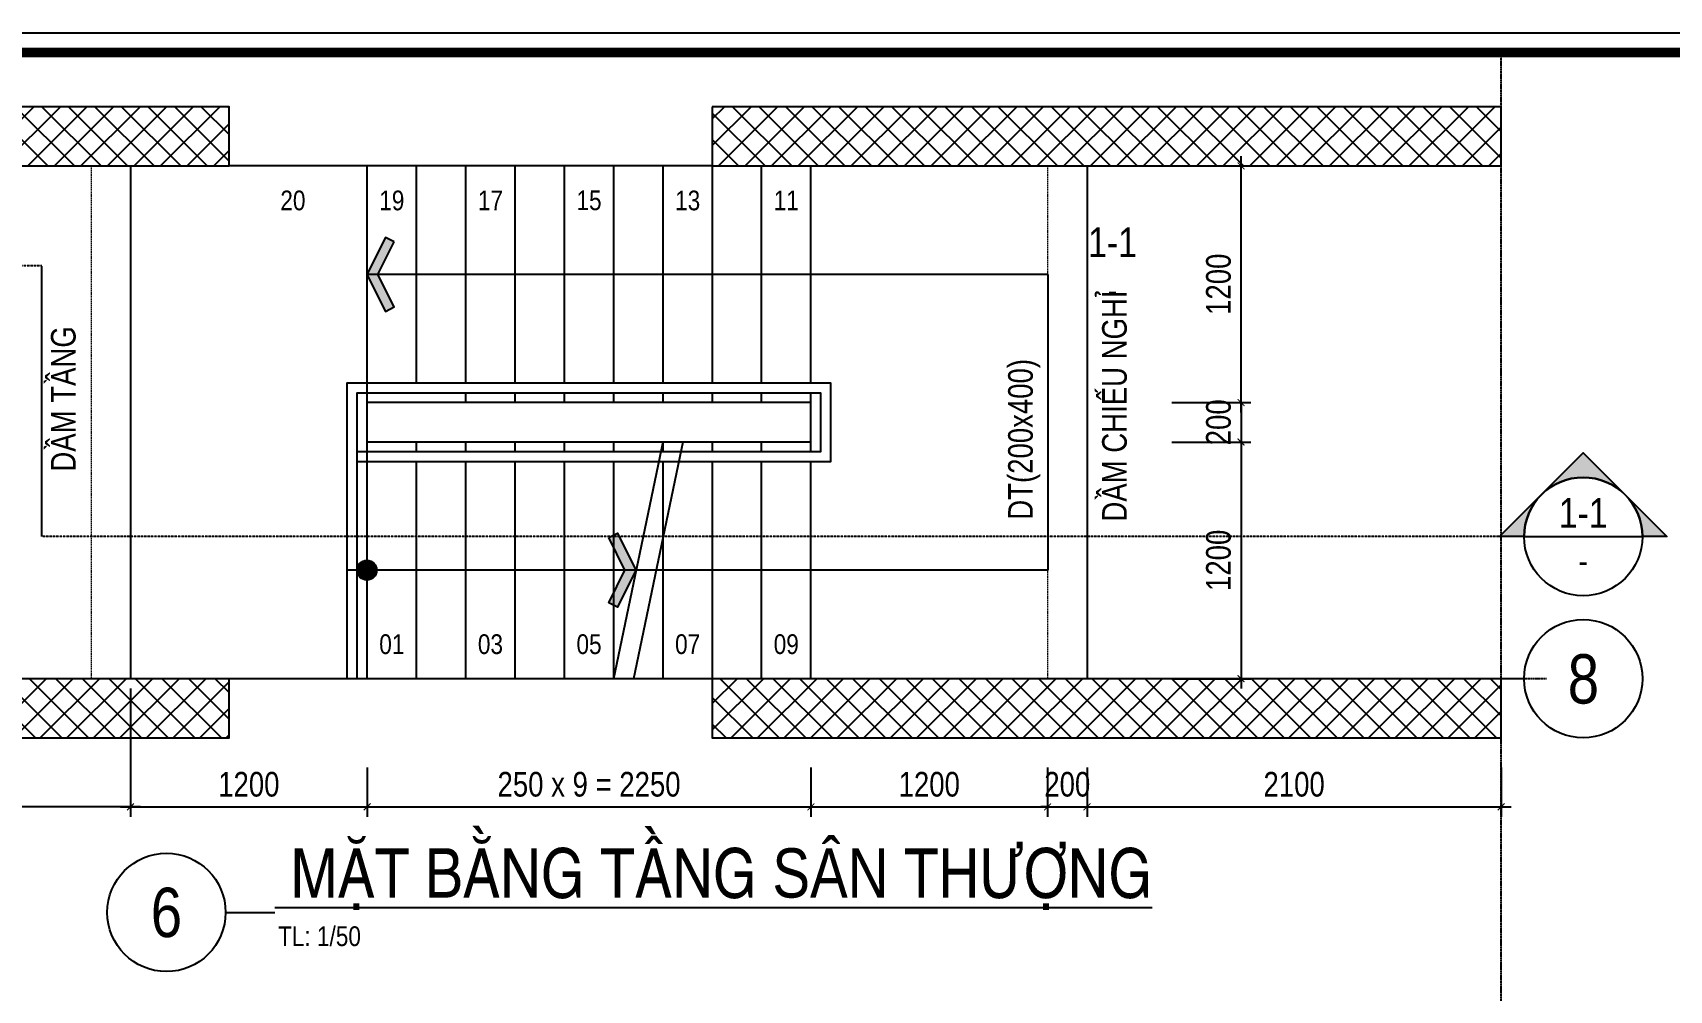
# Model space of a CAD drawing. Header units: millimetres. Extents: x 379264 to 1158416, y -283062 to 356890.
# Drawn here: x 656048 to 664346, y -7058 to -2202 of the extents above; entities that cross this region are included whole.
import ezdxf
from ezdxf.enums import TextEntityAlignment as Align
from ezdxf.xclip import XClip

# ---------------------------------------------------------------- set-up
doc = ezdxf.new("R2010")
doc.units = ezdxf.units.MM
doc.header["$XCLIPFRAME"] = 0
for name, pattern in [('BLOCK A - CHI TIET THANG 1$0$$0$HIDDEN', [0.375, 0.25, -0.125]), ('CENTER', [2, 1.25, -0.25, 0.25, -0.25]), ('HIDDEN', [9.525, 6.35, -3.175])]:
    doc.linetypes.add(name, pattern=pattern)
doc.layers.add("'S_General_Hidden_1 Thin", color=1, linetype='HIDDEN', lineweight=18)
for name, color, linetype in [('01PM. TEXT A', 3, 'Continuous'), ('03PM. TEXT C', 1, 'Continuous'), ('04PM. THIN', 7, 'Continuous'), ('05PM. FRAME', 4, 'Continuous'), ('07PM. WACO', 6, 'Continuous'), ('11PM. DIM', 2, 'Continuous'), ('12PM. GRID', 8, 'CENTER'), ('13PM. HATCH', 8, 'Continuous'), ('BLOCK A - CHI TIET THANG 1$0$Ky hieu Truc', 1, 'Continuous'), ('BLOCK A - CHI TIET THANG 1$0$Number Step', 94, 'Continuous'), ('mb tang 1 TWA$0$Staircase', 30, 'Continuous'), ('mb tang san thuong$0$Staircase Direction', 32, 'Continuous'), ('MB_Cot tang 1$0$Concrete Line', 6, 'Continuous'), ('mb_loi thang 2-19 twa$0$Staircase', 30, 'Continuous')]:
    doc.layers.add(name, color=color, linetype=linetype)
doc.styles.add('[PMDC2013]STYLE', font='arial.ttf', dxfattribs={"width": 0.8})
doc.styles.add('BLOCK A - CHI TIET THANG 1$0$$0$Title Block Bold', font='VHELVEB_0.TTF')
doc.styles.add('BLOCK A - CHI TIET THANG 1$0$VNI-HelveC', font='VHELVCN_0.TTF')
doc.styles.add('BLOCK A - CHI TIET THANG 1$0$VNI-HelveCB', font='VHELVCB_0.TTF')
doc.dimstyles.new('BLOCK A - CHI TIET THANG 1$0$Dim 50 (A1-A2)', dxfattribs={"dimscale": 50, "dimtxt": 2.5, "dimasz": 0.7, "dimexe": 1, "dimexo": 1, "dimgap": 1, "dimtad": 1, "dimdec": 0, "dimzin": 12, "dimdsep": 46, "dimtxsty": '[PMDC2013]STYLE', "dimblk": 'ARCHTICK', "dimcen": 0, "dimdle": 1, "dimclrd": 2, "dimclre": 2, "dimclrt": 4, "dimadec": 0, "dimazin": 0, "dimtfac": 1, "dimtdec": 0, "dimtix": 1, "dimtmove": 2, "dimatfit": 3, "dimldrblk": 'ARCHTICK', "dimfxl": 1, "dimtolj": 1, "dimtzin": 0, "dimarcsym": 0})

# ---------------------------------------------------------------- blocks, each defined once
blk = doc.blocks.new('CHG_XX_Khung ten')
blk.add_lwpolyline([(15, 579), (826, 579), (826, 15), (15, 15)], close=True)
at = {"color": 4, "linetype": 'Continuous', "const_width": 1}
blk.add_lwpolyline([(17, 577), (824, 577), (824, 17), (17, 17)], close=True, dxfattribs=at)
blk = doc.blocks.new('BLOCK A - CHI TIET THANG 1$0$HTT-Title')
at = {"lineweight": -2}
blk.add_line((6, 0), (11, 0), dxfattribs=at)
at = {"linetype": 'ByBlock', "lineweight": -2}
blk.add_circle((0, 0), 6, dxfattribs=at)
at = {"linetype": 'ByBlock', "lineweight": -2, "style": 'BLOCK A - CHI TIET THANG 1$0$VNI-HelveCB'}
blk.add_attdef('DWG.NAME', text='', height=5, dxfattribs=at).set_placement((11, 0), align=Align.BOTTOM_LEFT)
blk.add_attdef('NUMBER', text='', height=5, dxfattribs=at).set_placement((0, 0), align=Align.MIDDLE_CENTER)
at = {"linetype": 'ByBlock', "lineweight": -2, "style": 'BLOCK A - CHI TIET THANG 1$0$VNI-HelveC'}
blk.add_attdef('SCALE', text='', height=2, dxfattribs=at).set_placement((11.32, -1.41), align=Align.TOP_LEFT)
blk = doc.blocks.new('*U392')
at = {"linetype": 'BLOCK A - CHI TIET THANG 1$0$$0$HIDDEN', "ltscale": 10}
blk.add_line((-600, 0), (-17342, 0), dxfattribs=at)
at = {"style": 'BLOCK A - CHI TIET THANG 1$0$$0$Title Block Bold', "flags": 8}
blk.add_attdef('VIEWNUMBER', text='', height=300, dxfattribs=at).set_placement((0, 0), align=Align.BOTTOM_CENTER)
blk.add_attdef('DRAWINGREFERENCE', text='', height=250, dxfattribs=at).set_placement((0, -120), align=Align.TOP_CENTER)
blk = doc.blocks.new('BLOCK A - CHI TIET THANG 1$0$HTT-Grid')
at = {"layer": '05PM. FRAME', "linetype": 'ByBlock', "lineweight": -2}
blk.add_line((0, -2.5), (0, 0), dxfattribs=at)
blk.add_circle((0, -8.5), 6, dxfattribs=at)
at = {"layer": '03PM. TEXT C', "linetype": 'ByBlock', "lineweight": -2, "style": '[PMDC2013]STYLE', "width": 0.8}
blk.add_attdef('GRID', text='', height=5, dxfattribs=at).set_placement((0, -8.5), align=Align.MIDDLE)
blk = doc.blocks.new('*U390')
h = blk.add_hatch(color=256)
edge = h.paths.add_edge_path()
edge.add_line((-600, 0), (-849, 0))
edge.add_line((-849, 0), (0, 849))
edge.add_line((0, 849), (849, 0))
edge.add_line((849, 0), (600, 0))
edge.add_arc((0, 0), 600, 360, 540)
at = {"linetype": 'BLOCK A - CHI TIET THANG 1$0$$0$HIDDEN', "ltscale": 10}
blk.add_line((-600, 0), (-15631, 0), dxfattribs=at)
blk.add_line((-600, 0), (600, 0))
blk.add_lwpolyline([(-600, 0), (-849, 0), (0, 849), (849, 0), (600, 0, 1)], format="xyb", close=True)
blk.add_circle((0, 0), 600)
at = {"style": 'BLOCK A - CHI TIET THANG 1$0$$0$Title Block Bold', "flags": 8}
blk.add_attdef('VIEWNUMBER', text='', height=300, dxfattribs=at).set_placement((0, 0), align=Align.BOTTOM_CENTER)
blk.add_attdef('DRAWINGREFERENCE', text='', height=250, dxfattribs=at).set_placement((0, -120), align=Align.TOP_CENTER)
blk = doc.blocks.new('_ArchTick')
at = {"color": 0, "linetype": 'ByBlock', "const_width": 0.15}
blk.add_lwpolyline([(-0.5, -0.5), (0.5, 0.5)], dxfattribs=at)
blk = doc.blocks.new('*D384')
at = {"layer": '11PM. DIM', "color": 2, "lineweight": -2, "transparency": 16777216}
for p, q in [((662174.2, -4227.7), (662174.2, -5527.7)), ((661824.2, -4277.7), (662224.2, -4277.7)), ((661824.2, -5477.7), (662224.2, -5477.7))]:
    blk.add_line(p, q, dxfattribs=at)
at = {"layer": 'Defpoints', "color": 0, "transparency": 16777216}
for p in [(661774.2, -4277.7), (661774.2, -5477.7), (662174.2, -5477.7)]:
    blk.add_point(p, dxfattribs=at)
at = {"layer": '11PM. DIM', "color": 2, "lineweight": -2, "transparency": 16777216, "xscale": 35, "yscale": 35, "zscale": 35}
for p, rotation in [((662174.2, -4277.7), 90), ((662174.2, -5477.7), 270)]:
    blk.add_blockref('_ArchTick', p, dxfattribs=dict(at, rotation=rotation))
at = {"layer": '11PM. DIM', "color": 4, "transparency": 16777216, "insert": (662060.4, -4877.7), "char_height": 125, "attachment_point": 5, "rotation": 90, "style": '[PMDC2013]STYLE'}
blk.add_mtext('\\A1;1200', dxfattribs=at)
blk = doc.blocks.new('*D385')
at = {"layer": '11PM. DIM', "color": 2, "lineweight": -2, "transparency": 16777216}
for p, q in [((661824.2, -2877.7), (662224.2, -2877.7)), ((662174.2, -4127.7), (662174.2, -2827.7)), ((661824.2, -4077.7), (662224.2, -4077.7))]:
    blk.add_line(p, q, dxfattribs=at)
at = {"layer": 'Defpoints', "color": 0, "transparency": 16777216}
for p in [(661774.2, -2877.7), (662174.2, -2877.7), (661774.2, -4077.7)]:
    blk.add_point(p, dxfattribs=at)
at = {"layer": '11PM. DIM', "color": 2, "lineweight": -2, "transparency": 16777216, "xscale": 35, "yscale": 35, "zscale": 35}
for p, rotation in [((662174.2, -2877.7), 90), ((662174.2, -4077.7), 270)]:
    blk.add_blockref('_ArchTick', p, dxfattribs=dict(at, rotation=rotation))
at = {"layer": '11PM. DIM', "color": 4, "transparency": 16777216, "insert": (662060.4, -3477.7), "char_height": 125, "attachment_point": 5, "rotation": 90, "style": '[PMDC2013]STYLE'}
blk.add_mtext('\\A1;1200', dxfattribs=at)
blk = doc.blocks.new('*D386')
at = {"layer": '11PM. DIM', "color": 2, "lineweight": -2, "transparency": 16777216}
for p, q in [((662174.2, -4077.7), (662174.2, -4042.7)), ((661824.2, -4077.7), (662224.2, -4077.7)), ((662174.2, -4077.7), (662174.2, -4277.7)), ((661824.2, -4277.7), (662224.2, -4277.7)), ((662174.2, -4277.7), (662174.2, -4312.7))]:
    blk.add_line(p, q, dxfattribs=at)
at = {"layer": 'Defpoints', "color": 0, "transparency": 16777216}
for p in [(661774.2, -4077.7), (661774.2, -4277.7), (662174.2, -4277.7)]:
    blk.add_point(p, dxfattribs=at)
at = {"layer": '11PM. DIM', "color": 2, "lineweight": -2, "transparency": 16777216, "xscale": 35, "yscale": 35, "zscale": 35}
for p, rotation in [((662174.2, -4077.7), 270), ((662174.2, -4277.7), 90)]:
    blk.add_blockref('_ArchTick', p, dxfattribs=dict(at, rotation=rotation))
at = {"layer": '11PM. DIM', "color": 4, "transparency": 16777216, "insert": (662060.4, -4177.7), "char_height": 125, "attachment_point": 5, "rotation": 90, "style": '[PMDC2013]STYLE'}
blk.add_mtext('\\A1;200', dxfattribs=at)
blk = doc.blocks.new('*D387')
at = {"layer": '11PM. DIM', "color": 2, "lineweight": -2, "transparency": 16777216}
for p, q in [((657743.5, -5927.7), (657743.5, -6177.7)), ((659993.5, -5927.7), (659993.5, -6177.7)), ((657693.5, -6127.7), (660043.5, -6127.7))]:
    blk.add_line(p, q, dxfattribs=at)
at = {"layer": 'Defpoints', "color": 0, "transparency": 16777216}
for p in [(657743.5, -5877.7), (659993.5, -5877.7), (659993.5, -6127.7)]:
    blk.add_point(p, dxfattribs=at)
at = {"layer": '11PM. DIM', "color": 2, "lineweight": -2, "transparency": 16777216, "xscale": 35, "yscale": 35, "zscale": 35, "rotation": 180}
blk.add_blockref('_ArchTick', (657743.5, -6127.7), dxfattribs=at)
at = {"layer": '11PM. DIM', "color": 2, "lineweight": -2, "transparency": 16777216, "xscale": 35, "yscale": 35, "zscale": 35}
blk.add_blockref('_ArchTick', (659993.5, -6127.7), dxfattribs=at)
at = {"layer": '11PM. DIM', "color": 4, "transparency": 16777216, "insert": (658868.5, -6013.9), "char_height": 125, "attachment_point": 5, "style": '[PMDC2013]STYLE'}
blk.add_mtext('\\A1;250 x 9 = 2250', dxfattribs=at)
blk = doc.blocks.new('*D388')
at = {"layer": '11PM. DIM', "color": 2, "lineweight": -2, "transparency": 16777216}
for p, q in [((659993.5, -5927.7), (659993.5, -6177.7)), ((661193.4, -5927.7), (661193.4, -6177.7)), ((659943.5, -6127.7), (661243.4, -6127.7))]:
    blk.add_line(p, q, dxfattribs=at)
at = {"layer": 'Defpoints', "color": 0, "transparency": 16777216}
for p in [(659993.5, -5877.7), (661193.4, -5877.7), (661193.4, -6127.7)]:
    blk.add_point(p, dxfattribs=at)
at = {"layer": '11PM. DIM', "color": 2, "lineweight": -2, "transparency": 16777216, "xscale": 35, "yscale": 35, "zscale": 35, "rotation": 180}
blk.add_blockref('_ArchTick', (659993.5, -6127.7), dxfattribs=at)
at = {"layer": '11PM. DIM', "color": 2, "lineweight": -2, "transparency": 16777216, "xscale": 35, "yscale": 35, "zscale": 35}
blk.add_blockref('_ArchTick', (661193.4, -6127.7), dxfattribs=at)
at = {"layer": '11PM. DIM', "color": 4, "transparency": 16777216, "insert": (660593.5, -6013.9), "char_height": 125, "attachment_point": 5, "style": '[PMDC2013]STYLE'}
blk.add_mtext('\\A1;1200', dxfattribs=at)
blk = doc.blocks.new('*U299')
at = {"layer": '13PM. HATCH'}
h = blk.add_hatch(dxfattribs=at)
h.set_pattern_fill('ANSI37', color=256, scale=30, style=0)
h.set_pattern_definition([(45, (3500, -200), (-67.352, 67.352), []), (135, (3500, -200), (-67.352, -67.352), [])])
h.paths.add_polyline_path([(-250, 50), (-250, -250), (3750, -250), (3750, 50)])
at = {"layer": '07PM. WACO'}
blk.add_lwpolyline([(-250, 50), (-250, -250), (3750, -250), (3750, 50)], close=True, dxfattribs=at)
blk = doc.blocks.new('A$C03780D87')
at = {"layer": 'MB_Cot tang 1$0$Concrete Line'}
for p in [(250, 2850), (6700, 2850), (250, -50), (6700, -50)]:
    blk.add_blockref('*U299', p, dxfattribs=at)
blk = doc.blocks.new('mb tang san thuong$0$Arrow 60')
at = {"linetype": 'ByBlock', "lineweight": -2}
h = blk.add_hatch(color=0, dxfattribs=at)
h.paths.add_polyline_path([(1.875, 0.938), (1.651, 1.385), (0, 0.559), (-1.651, 1.385), (-1.875, 0.938), (0, 0)], flags=17)
h.paths.add_polyline_path([(1.651, 1.385), (1.875, 0.938), (0, 0), (-1.875, 0.938), (-1.651, 1.385), (0, 0.559)])
blk.add_hatch(color=0, dxfattribs=at).paths.add_polyline_path([(1.651, 1.385), (1.875, 0.938), (0, 0), (-1.875, 0.938), (-1.651, 1.385), (0, 0.559)])
at = {"color": 0, "linetype": 'ByBlock', "lineweight": -2}
blk.add_lwpolyline([(1.651, 1.385), (1.875, 0.938), (0, 0), (-1.875, 0.938), (-1.651, 1.385), (0, 0.559)], close=True, dxfattribs=at)
blk = doc.blocks.new('mb tang san thuong$0$Dot')
at = {"linetype": 'ByBlock', "lineweight": -2}
h = blk.add_hatch(color=0, dxfattribs=at)
edge = h.paths.add_edge_path()
edge.add_arc((0, 0), 0.5, 0, 360)
at = {"color": 0, "linetype": 'ByBlock', "lineweight": -2}
blk.add_line((0, -1), (0, 1), dxfattribs=at)
blk.add_circle((0, 0), 0.5, dxfattribs=at)
blk = doc.blocks.new('BLOCK A - CHI TIET THANG 1$0$Number Step')
at = {"color": 0, "linetype": 'ByBlock', "lineweight": -2, "style": 'BLOCK A - CHI TIET THANG 1$0$VNI-HelveCB'}
blk.add_attdef('TEXT', text='', height=2, dxfattribs=at).set_placement((0, 0), align=Align.MIDDLE)
blk = doc.blocks.new('*D382')
at = {"layer": '11PM. DIM', "color": 2, "lineweight": -2, "transparency": 16777216}
for p, q in [((661393.4, -5927.7), (661393.4, -6177.7)), ((663493.5, -5927.7), (663493.5, -6177.7)), ((661343.4, -6127.7), (663543.5, -6127.7))]:
    blk.add_line(p, q, dxfattribs=at)
at = {"layer": 'Defpoints', "color": 0, "transparency": 16777216}
for p in [(661393.4, -5877.7), (663493.5, -5877.7), (663493.5, -6127.7)]:
    blk.add_point(p, dxfattribs=at)
at = {"layer": '11PM. DIM', "color": 2, "lineweight": -2, "transparency": 16777216, "xscale": 35, "yscale": 35, "zscale": 35, "rotation": 180}
blk.add_blockref('_ArchTick', (661393.4, -6127.7), dxfattribs=at)
at = {"layer": '11PM. DIM', "color": 2, "lineweight": -2, "transparency": 16777216, "xscale": 35, "yscale": 35, "zscale": 35}
blk.add_blockref('_ArchTick', (663493.5, -6127.7), dxfattribs=at)
at = {"layer": '11PM. DIM', "color": 4, "transparency": 16777216, "insert": (662443.5, -6013.9), "char_height": 125, "attachment_point": 5, "style": '[PMDC2013]STYLE'}
blk.add_mtext('\\A1;2100', dxfattribs=at)
blk = doc.blocks.new('*D383')
at = {"layer": '11PM. DIM', "color": 2, "lineweight": -2, "transparency": 16777216}
for p, q in [((656543.5, -5527.7), (656543.5, -6177.7)), ((653043.5, -5986), (653043.5, -6177.7)), ((656593.5, -6127.7), (652993.5, -6127.7))]:
    blk.add_line(p, q, dxfattribs=at)
at = {"layer": 'Defpoints', "color": 0, "transparency": 16777216}
for p in [(656543.5, -5477.7), (653043.5, -5936), (653043.5, -6127.7)]:
    blk.add_point(p, dxfattribs=at)
at = {"layer": '11PM. DIM', "color": 2, "lineweight": -2, "transparency": 16777216, "xscale": 35, "yscale": 35, "zscale": 35, "rotation": 180}
blk.add_blockref('_ArchTick', (653043.5, -6127.7), dxfattribs=at)
at = {"layer": '11PM. DIM', "color": 2, "lineweight": -2, "transparency": 16777216, "xscale": 35, "yscale": 35, "zscale": 35}
blk.add_blockref('_ArchTick', (656543.5, -6127.7), dxfattribs=at)
at = {"layer": '11PM. DIM', "color": 4, "transparency": 16777216, "insert": (654793.5, -6013.8), "char_height": 125, "attachment_point": 5, "style": '[PMDC2013]STYLE'}
blk.add_mtext('\\A1;3500', dxfattribs=at)
blk = doc.blocks.new('*D389')
at = {"layer": '11PM. DIM', "color": 2, "lineweight": -2, "transparency": 16777216}
for p, q in [((661193.4, -5927.7), (661193.4, -6177.7)), ((661393.4, -5927.7), (661393.4, -6177.7)), ((661193.4, -6127.7), (661158.4, -6127.7)), ((661193.4, -6127.7), (661393.4, -6127.7)), ((661393.4, -6127.7), (661428.4, -6127.7))]:
    blk.add_line(p, q, dxfattribs=at)
at = {"layer": 'Defpoints', "color": 0, "transparency": 16777216}
for p in [(661193.4, -5877.7), (661393.4, -5877.7), (661393.4, -6127.7)]:
    blk.add_point(p, dxfattribs=at)
at = {"layer": '11PM. DIM', "color": 2, "lineweight": -2, "transparency": 16777216, "xscale": 35, "yscale": 35, "zscale": 35}
blk.add_blockref('_ArchTick', (661193.4, -6127.7), dxfattribs=at)
at = {"layer": '11PM. DIM', "color": 2, "lineweight": -2, "transparency": 16777216, "xscale": 35, "yscale": 35, "zscale": 35, "rotation": 180}
blk.add_blockref('_ArchTick', (661393.4, -6127.7), dxfattribs=at)
at = {"layer": '11PM. DIM', "color": 4, "transparency": 16777216, "insert": (661293.4, -6013.9), "char_height": 125, "attachment_point": 5, "style": '[PMDC2013]STYLE'}
blk.add_mtext('\\A1;200', dxfattribs=at)
blk = doc.blocks.new('*D422')
at = {"layer": '11PM. DIM', "color": 2, "lineweight": -2, "transparency": 16777216}
for p, q in [((656543.5, -5927.7), (656543.5, -6177.7)), ((657743.5, -5927.7), (657743.5, -6177.7)), ((656493.5, -6127.7), (657793.5, -6127.7))]:
    blk.add_line(p, q, dxfattribs=at)
at = {"layer": 'Defpoints', "color": 0, "transparency": 16777216}
for p in [(656543.5, -5877.7), (657743.5, -5877.7), (657743.5, -6127.7)]:
    blk.add_point(p, dxfattribs=at)
at = {"layer": '11PM. DIM', "color": 2, "lineweight": -2, "transparency": 16777216, "xscale": 35, "yscale": 35, "zscale": 35, "rotation": 180}
blk.add_blockref('_ArchTick', (656543.5, -6127.7), dxfattribs=at)
at = {"layer": '11PM. DIM', "color": 2, "lineweight": -2, "transparency": 16777216, "xscale": 35, "yscale": 35, "zscale": 35}
blk.add_blockref('_ArchTick', (657743.5, -6127.7), dxfattribs=at)
at = {"layer": '11PM. DIM', "color": 4, "transparency": 16777216, "insert": (657143.5, -6013.9), "char_height": 125, "attachment_point": 5, "style": '[PMDC2013]STYLE'}
blk.add_mtext('\\A1;1200', dxfattribs=at)

msp = doc.modelspace()

# ---------------------------------------------------------------- linework, layer by layer
at = {"layer": '13PM. HATCH'}
msp.add_line((657741.96, -2877.69), (657741.96, -5477.69), dxfattribs=at)

# ---------------------------------------------------------------- next in the draw order: block references
at = {"layer": '04PM. THIN', "xscale": 50, "yscale": 50, "zscale": 50}
msp.add_blockref('CHG_XX_Khung ten', (651829.92, -31152.33), dxfattribs=at)

# ---------------------------------------------------------------- next in the draw order: linework, layer by layer
at = {"layer": "'S_General_Hidden_1 Thin"}
for p, q in [((656343.51, -2877.69), (656343.51, -5477.69)), ((661193.42, -2877.69), (661193.42, -5477.69))]:
    msp.add_line(p, q, dxfattribs=at)
at = {"layer": '05PM. FRAME', "ltscale": 0.25}
for p, q in [((656543.51, -2877.69), (656543.51, -5477.69)), ((661393.42, -2877.69), (661393.42, -5477.69))]:
    msp.add_line(p, q, dxfattribs=at)
at = {"layer": '07PM. WACO', "linetype": 'BLOCK A - CHI TIET THANG 1$0$$0$HIDDEN', "ltscale": 10}
msp.add_lwpolyline([(656093.62, -4757.32), (656093.62, -3384.89)], dxfattribs=at)
at = {"layer": '12PM. GRID', "ltscale": 3}
for p, q in [((663493.5, -29472.52), (663493.5, -2302.33)), ((663723.18, -5477.69), (652881.76, -5477.69))]:
    msp.add_line(p, q, dxfattribs=at)
at = {"layer": '13PM. HATCH'}
for p, q in [((657991.96, -2877.69), (657991.96, -3977.69)), ((658241.96, -2877.69), (658241.96, -3977.69)), ((658491.96, -2877.69), (658491.96, -3977.69)), ((658741.96, -2877.69), (658741.96, -3977.69)), ((658991.96, -2877.69), (658991.96, -3977.69)), ((659241.96, -2877.69), (659241.96, -3977.69)), ((659491.96, -2877.69), (659491.96, -3977.69)), ((659741.96, -2877.69), (659741.96, -3977.69)), ((659991.96, -2877.69), (659991.96, -3977.69)), ((661194.96, -3427.69), (657741.96, -3427.69)), ((658241.96, -4027.69), (658241.96, -4077.69)), ((658491.96, -4027.69), (658491.96, -4077.69)), ((658741.96, -4027.69), (658741.96, -4077.69)), ((658991.96, -4027.69), (658991.96, -4077.69)), ((659241.96, -4027.69), (659241.96, -4077.69)), ((659491.96, -4027.69), (659491.96, -4077.69)), ((659741.96, -4027.69), (659741.96, -4077.69)), ((659991.96, -4027.69), (659991.96, -4327.69)), ((659991.96, -4077.69), (657741.96, -4077.69)), ((659991.96, -4277.69), (657741.96, -4277.69)), ((657991.96, -4277.69), (657991.96, -4327.69)), ((658241.96, -4277.69), (658241.96, -4327.69)), ((658491.96, -4277.69), (658491.96, -4327.69)), ((658741.96, -4277.69), (658741.96, -4327.69)), ((658991.96, -4277.69), (658991.96, -4327.69)), ((659241.96, -4277.69), (658991.96, -5477.69)), ((659344.11, -4277.69), (659094.11, -5477.69)), ((659241.96, -4277.69), (659241.96, -4327.69)), ((659491.96, -4277.69), (659491.96, -4327.69)), ((659741.96, -4277.69), (659741.96, -4327.69)), ((657991.96, -4377.69), (657991.96, -5477.69)), ((658241.96, -4377.69), (658241.96, -5477.69)), ((658491.96, -4377.69), (658491.96, -5477.69)), ((658741.96, -4377.69), (658741.96, -5477.69)), ((658991.96, -4377.69), (658991.96, -5477.69)), ((659241.96, -4377.69), (659241.96, -5477.69)), ((659491.96, -4377.69), (659491.96, -5477.69)), ((659741.96, -4377.69), (659741.96, -5477.69)), ((659991.96, -4377.69), (659991.96, -5477.69)), ((661194.96, -4927.69), (657741.96, -4927.69))]:
    msp.add_line(p, q, dxfattribs=at)
for points in [[(657641.96, -5473.52), (657641.96, -3977.69), (660091.96, -3977.69), (660091.96, -4377.69), (657691.96, -4377.69)], [(657691.96, -5476.65), (657691.96, -4027.69), (660041.96, -4027.69), (660041.96, -4327.69), (657691.96, -4327.69)]]:
    msp.add_lwpolyline(points, dxfattribs=at)
at = {"layer": 'mb tang san thuong$0$Staircase Direction'}
msp.add_line((661194.96, -3427.69), (661194.96, -4927.69), dxfattribs=at)
at = {"layer": 'mb_loi thang 2-19 twa$0$Staircase'}
for p, q in [((659493.5, -2877.69), (657043.5, -2877.69)), ((659493.5, -5477.69), (657043.5, -5477.69))]:
    msp.add_line(p, q, dxfattribs=at)

# ---------------------------------------------------------------- next in the draw order: block references
at = {"layer": '01PM. TEXT A'}
ref = msp.add_blockref('BLOCK A - CHI TIET THANG 1$0$HTT-Title', (656725.74, -6662.84), dxfattribs=dict(at, xscale=50, yscale=50, zscale=50))
ref.add_attrib('NUMBER', '6', dxfattribs={"layer": '0', "color": 0, "linetype": 'ByBlock', "lineweight": -2, "height": 250, "style": 'BLOCK A - CHI TIET THANG 1$0$VNI-HelveCB'}).set_placement((656725.74, -6662.84), align=Align.MIDDLE_CENTER)
ref.add_attrib('DWG.NAME', '%%u MAËT BAÈNG TAÀNG SAÂN THÖÔÏNG', dxfattribs={"layer": '0', "color": 3, "linetype": 'ByBlock', "lineweight": -2, "height": 250, "style": 'BLOCK A - CHI TIET THANG 1$0$VNI-HelveCB'}).set_placement((657275.74, -6662.84), align=Align.BOTTOM_LEFT)
ref.add_attrib('SCALE', 'TL: 1/50', dxfattribs={"layer": '0', "color": 0, "linetype": 'ByBlock', "lineweight": -2, "height": 100, "style": 'BLOCK A - CHI TIET THANG 1$0$VNI-HelveC'}).set_placement((657291.51, -6733.52), align=Align.TOP_LEFT)
at = {"layer": '07PM. WACO'}
ref = msp.add_blockref('*U392', (661522.89, -3384.89), dxfattribs=dict(at, xscale=0.5, yscale=0.5, zscale=0.5))
XClip(ref).set_block_clipping_path([(-17693.1026803131, -2244.8063808626), (-10858.5522377987, 1803.4151973601)])
ref.add_attrib('VIEWNUMBER', '1-1', dxfattribs={"layer": '0', "height": 150, "style": 'BLOCK A - CHI TIET THANG 1$0$VNI-HelveCB'}).set_placement((661522.89, -3384.89), align=Align.BOTTOM_CENTER)
ref.add_attrib('DRAWINGREFERENCE', '-', dxfattribs={"layer": '0', "height": 125, "style": 'BLOCK A - CHI TIET THANG 1$0$VNI-HelveCB'}).set_placement((661522.89, -3444.89), align=Align.TOP_CENTER)
ref = msp.add_blockref('*U390', (663909.29, -4757.32), dxfattribs=dict(at, xscale=0.5, yscale=0.5, zscale=0.5))
ref.add_attrib('VIEWNUMBER', '1-1', dxfattribs={"layer": '0', "height": 150, "style": 'BLOCK A - CHI TIET THANG 1$0$VNI-HelveCB'}).set_placement((663909.29, -4757.32), align=Align.BOTTOM_CENTER)
ref.add_attrib('DRAWINGREFERENCE', '-', dxfattribs={"layer": '0', "height": 125, "style": 'BLOCK A - CHI TIET THANG 1$0$VNI-HelveCB'}).set_placement((663909.29, -4817.32), align=Align.TOP_CENTER)
at = {"layer": '13PM. HATCH'}
for p, xscale, yscale, zscale, rotation in [((657741.96, -3427.69), -100, 100, 100, 270), ((659106.55, -4927.69), 100.0000000000004, 100.0000000000004, 100.0000000000004, 90)]:
    msp.add_blockref('mb tang san thuong$0$Arrow 60', p, dxfattribs=dict(at, xscale=xscale, yscale=yscale, zscale=zscale, rotation=rotation))
at = {"layer": 'BLOCK A - CHI TIET THANG 1$0$Ky hieu Truc'}
ref = msp.add_blockref('BLOCK A - CHI TIET THANG 1$0$HTT-Grid', (663484.29, -5477.69), dxfattribs=dict(at, xscale=50, yscale=50, zscale=50, rotation=90))
ref.add_attrib('GRID', '8', dxfattribs={"layer": '0', "linetype": 'ByBlock', "lineweight": -2, "height": 250, "style": 'BLOCK A - CHI TIET THANG 1$0$VNI-HelveC'}).set_placement((663910.29, -5478.69), align=Align.MIDDLE)
at = {"layer": 'BLOCK A - CHI TIET THANG 1$0$Number Step', "xscale": 50, "yscale": 50, "zscale": 50}
for p, values in [((657366.96, -3052.69), {'TEXT': '20'}), ((657868.5, -3052.69), {'TEXT': '19'}), ((658368.5, -3052.69), {'TEXT': '17'}), ((658868.5, -3052.69), {'TEXT': '15'}), ((659368.5, -3052.69), {'TEXT': '13'}), ((659868.5, -3052.69), {'TEXT': '11'}), ((657868.5, -5302.69), {'TEXT': '01'}), ((658368.5, -5302.69), {'TEXT': '03'}), ((658868.5, -5302.69), {'TEXT': '05'}), ((659368.5, -5302.69), {'TEXT': '07'}), ((659868.5, -5302.69), {'TEXT': '09'})]:
    msp.add_blockref('BLOCK A - CHI TIET THANG 1$0$Number Step', p, dxfattribs=at).add_auto_attribs(values)
at = {"layer": 'mb tang 1 TWA$0$Staircase'}
msp.add_blockref('A$C03780D87', (653043.5, -5477.69), dxfattribs=at)
at = {"layer": 'mb tang san thuong$0$Staircase Direction', "xscale": 100.0000000000004, "yscale": 100.0000000000004, "zscale": 100.0000000000004, "rotation": 90}
msp.add_blockref('mb tang san thuong$0$Dot', (657741.96, -4927.69), dxfattribs=at)

# ---------------------------------------------------------------- next in the draw order: texts
at = {"layer": '01PM. TEXT A', "style": '[PMDC2013]STYLE', "width": 0.8}
for s, p in [('DẦM CHIẾU NGHỈ ', (661594.92, -4681.18, -0.01)), ('DẦM TẦNG ', (656265.19, -4427.8, -0.01)), ('DT(200x400)', (661118.48, -4671.66, -0.01))]:
    msp.add_text(s, height=125, rotation=90, dxfattribs=at).set_placement(p)

# ---------------------------------------------------------------- next in the draw order: dimensions: what is measured, and where the dimension line sits
at = {"layer": '11PM. DIM'}
for base, p1, p2, angle, picture, middle in [((662174.17, -2877.69), (661774.17, -4077.69), (661774.17, -2877.69), 270, '*D385', (662060.35, -3477.69)), ((662174.17, -4277.69), (661774.17, -4077.69), (661774.17, -4277.69), 90, '*D386', (662060.35, -4177.69)), ((662174.17, -5477.69), (661774.17, -4277.69), (661774.17, -5477.69), 90, '*D384', (662060.35, -4877.69))]:
    dim = msp.add_linear_dim(base=base, p1=p1, p2=p2, angle=angle, dimstyle='BLOCK A - CHI TIET THANG 1$0$Dim 50 (A1-A2)', dxfattribs=at)
    dim.commit()
    dim.dimension.update_dxf_attribs({"geometry": picture, "text_midpoint": middle})
for base, p1, p2, picture, middle in [((653043.5, -6127.69), (656543.51, -5477.69), (653043.5, -5936.02), '*D383', (654793.5, -6013.83)), ((657743.5, -6127.69), (656543.51, -5877.69), (657743.5, -5877.69), '*D422', (657143.5, -6013.87)), ((661193.42, -6127.69), (659993.51, -5877.69), (661193.42, -5877.69), '*D388', (660593.46, -6013.87)), ((661393.42, -6127.69), (661193.42, -5877.69), (661393.42, -5877.69), '*D389', (661293.42, -6013.87)), ((663493.5, -6127.69), (661393.42, -5877.69), (663493.5, -5877.69), '*D382', (662443.46, -6013.87))]:
    dim = msp.add_linear_dim(base=base, p1=p1, p2=p2, dimstyle='BLOCK A - CHI TIET THANG 1$0$Dim 50 (A1-A2)', dxfattribs=at)
    dim.commit()
    dim.dimension.update_dxf_attribs({"geometry": picture, "text_midpoint": middle})
dim = msp.add_linear_dim(base=(659993.51, -6127.69), p1=(657743.5, -5877.69), p2=(659993.51, -5877.69), text='250 x 9 = <>', dimstyle='BLOCK A - CHI TIET THANG 1$0$Dim 50 (A1-A2)', dxfattribs=at)
dim.commit()
dim.dimension.update_dxf_attribs({"geometry": '*D387', "text_midpoint": (658868.5, -6013.87)})

doc.saveas('drawing.dxf')
